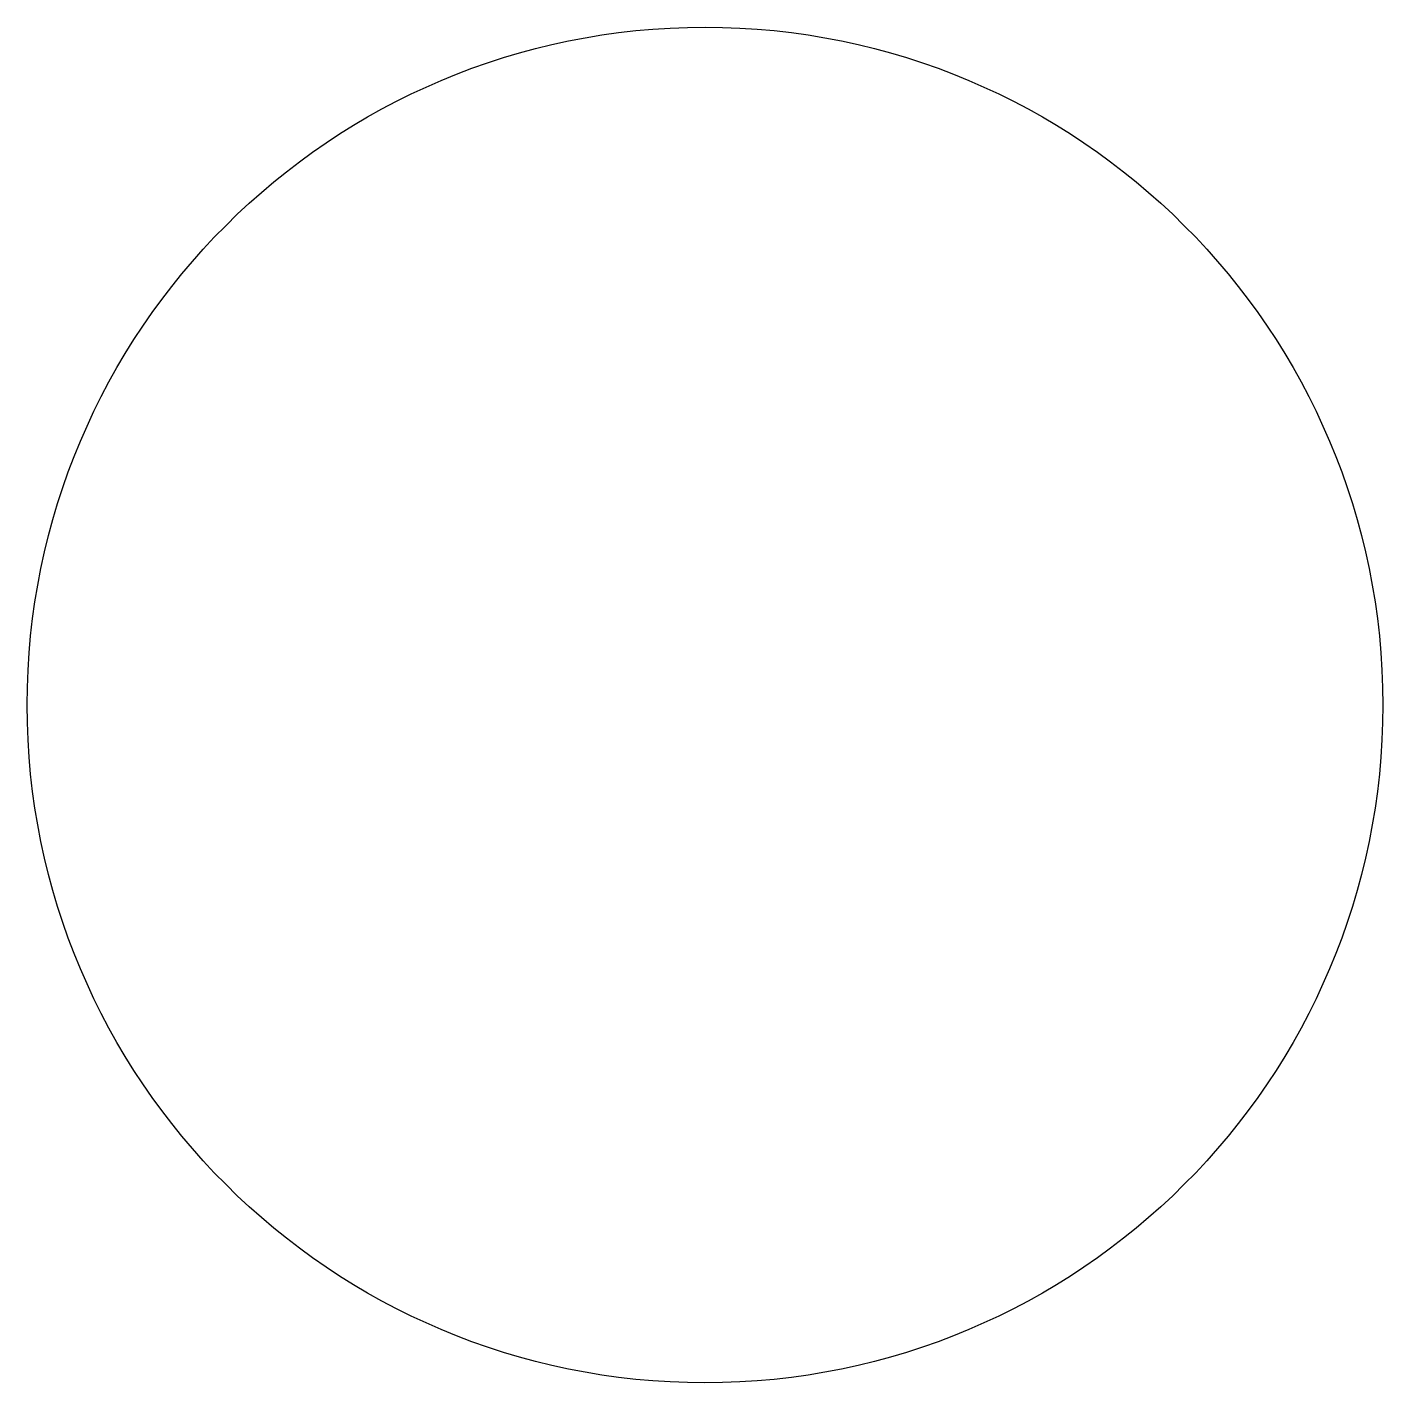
# Model space of a CAD drawing. Header units: inches. Extents: x -0.07 to 0.07, y -0.07 to 0.07.
import ezdxf

# ---------------------------------------------------------------- set-up
doc = ezdxf.new("R2010")
doc.units = ezdxf.units.IN
doc.header["$LTSCALE"] = 30
doc.header["$MEASUREMENT"] = 0

msp = doc.modelspace()

# ---------------------------------------------------------------- linework, layer by layer
msp.add_circle((0, 0), 0.07031)

doc.saveas('drawing.dxf')
